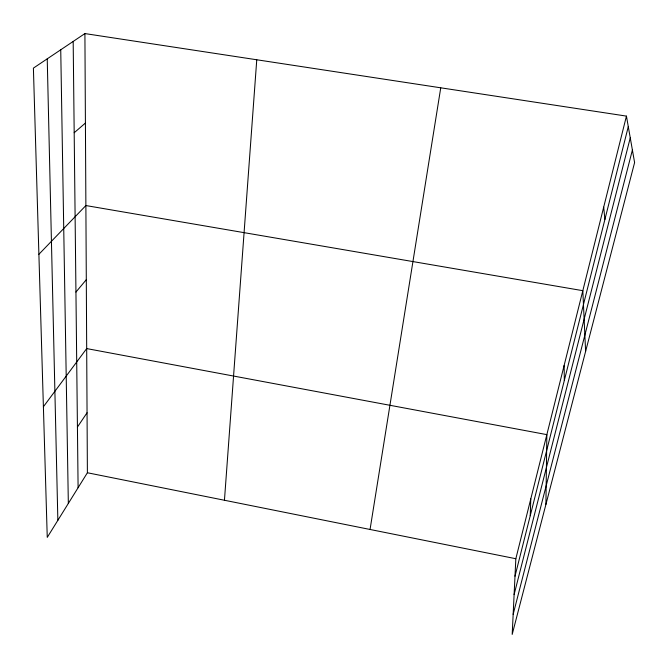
<?xml version="1.0" encoding="UTF-8"?>
<svg xmlns="http://www.w3.org/2000/svg" width="668" height="668" viewBox="0 0 668 668"><rect width="100%" height="100%" fill="white"/><g stroke="black" fill="none" stroke-linecap="round" stroke-linejoin="round"><path stroke-width="1" d="M545.915 504.407L546.85 434.634L86.69 348.579L43.395 406.745M530.242 515.721L530.793 498.896M626.442 116.107L515.838 558.724L512.189 634.425L634.6 162.566L626.442 116.107L84.911 33.575L33.4 68.119L47.253 537.389L87.391 472.752L84.911 33.575M224.448 500.257L256.762 59.769M370.055 529.473L440.746 87.809M514.995 576.2L628.287 126.636M514.11 594.578L630.258 137.833M513.158 614.351L632.396 150.024M77.43 427.036L87.049 412.782M75.943 292.066L86.306 279.675M38.894 254.299L85.888 205.552L582.822 290.68L585.611 351.385M74.19 132.74L85.42 123.062M87.391 472.752L515.838 558.724M603.697 207.147L604.891 219.505M47.236 58.842L57.857 520.305M60.738 49.783L68.336 503.43M564.143 365.429L564.318 380.476M73.179 41.441L78.098 487.724"/></g></svg>
